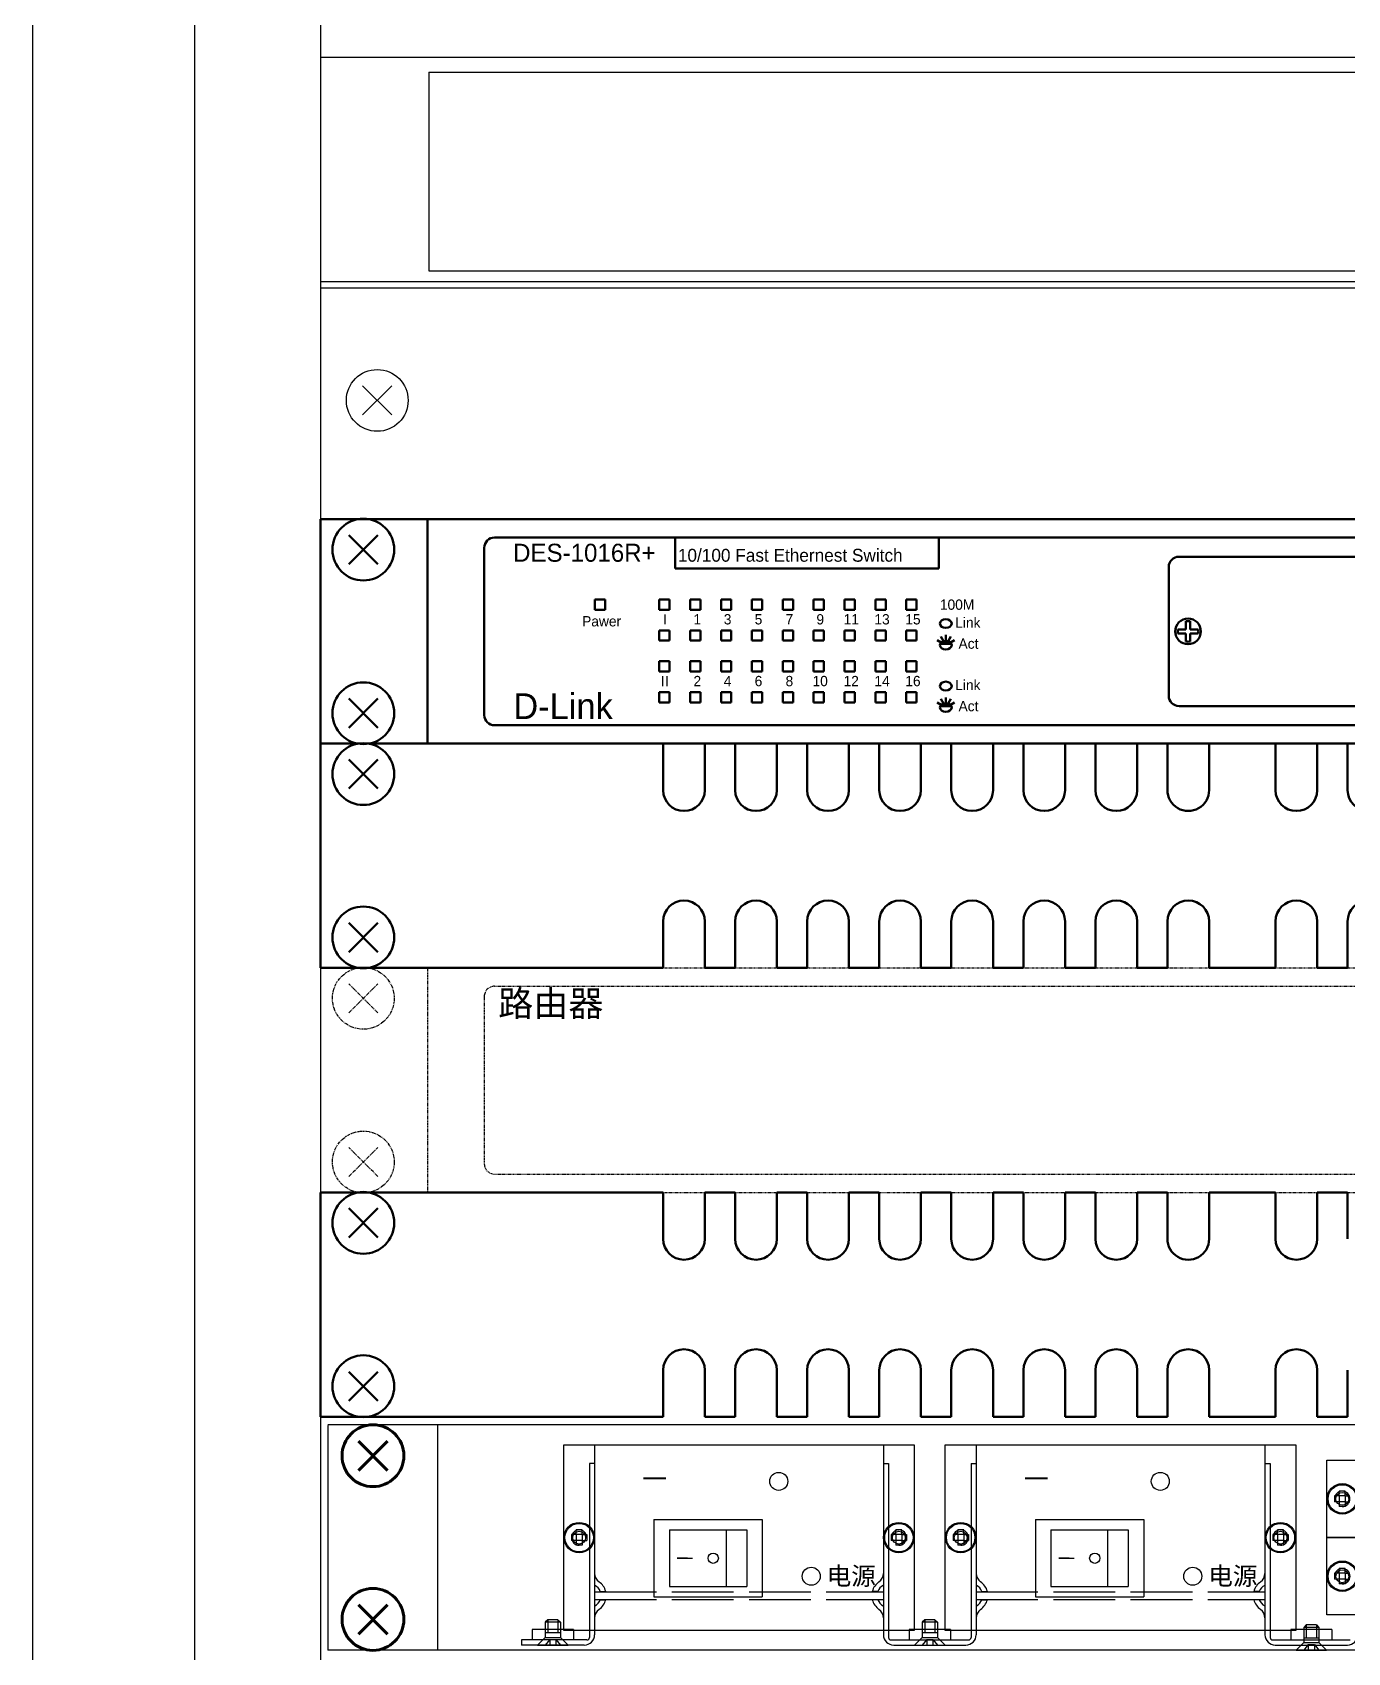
# Model space of a CAD drawing. Extents: x -75138 to 15640, y -12340 to 70479.
# Drawn here: x 3707.2 to 3962.7, y -11280.1 to -10965.3 of the extents above; entities that cross this region are included whole.
import ezdxf

# ---------------------------------------------------------------- set-up
doc = ezdxf.new("R2010")
doc.units = 0
for name, pattern in [('ACAD_ISO02W100', [15, 12, -3]), ('CENTER', [2, 1.25, -0.25, 0.25, -0.25]), ('PHANTOM2', [1.25, 0.625, -0.125, 0.125, -0.125, 0.125, -0.125])]:
    doc.linetypes.add(name, pattern=pattern)
doc.layers.get('0').update_dxf_attribs({"linetype": 'CONTINUOUS'})
for name, color, linetype, lineweight in [('1轮廓实线层', 7, 'CONTINUOUS', 70), ('中心线', 1, 'CENTER', 18), ('轮廓', 7, 'CONTINUOUS', 50)]:
    doc.layers.add(name, color=color, linetype=linetype, lineweight=lineweight)
for name, color, linetype in [('假设轮廓', 4, 'PHANTOM2'), ('细实线', 2, 'CONTINUOUS'), ('虚 线', 6, 'ACAD_ISO02W100'), ('轮廓线', 7, 'CONTINUOUS')]:
    doc.layers.add(name, color=color, linetype=linetype)
doc.styles.get("Standard").update_dxf_attribs({"font": 'SIMFANG.TTF'})

# ---------------------------------------------------------------- blocks, each defined once
blk = doc.blocks.new('集线器正面')
h = blk.add_hatch(color=256)
edge = h.paths.add_edge_path()
edge.add_ellipse((-119.82, -24.87), major_axis=(-1.15, 0), ratio=0.740738, start_angle=217.9338, end_angle=246.8453)
edge.add_ellipse((-119.82, -24.87), major_axis=(-1.15, 0), ratio=0.740738, start_angle=246.8453, end_angle=270)
edge.add_ellipse((-119.82, -24.87), major_axis=(-1.15, 0), ratio=0.740738, start_angle=270, end_angle=293.1547)
edge.add_ellipse((-119.82, -24.87), major_axis=(-1.15, 0), ratio=0.740738, start_angle=293.1547, end_angle=322.0662)
edge.add_ellipse((-119.82, -24.87), major_axis=(-1.15, 0), ratio=0.740738, start_angle=322.0662, end_angle=341.9062)
edge.add_line((-120.92, -24.6), (-118.73, -24.6))
edge.add_ellipse((-119.82, -24.87), major_axis=(-1.15, 0), ratio=0.740738, start_angle=198.0938, end_angle=217.9338)
h = blk.add_hatch(color=256)
edge = h.paths.add_edge_path()
edge.add_ellipse((-119.82, -37), major_axis=(-1.15, 0), ratio=0.740738, start_angle=217.9338, end_angle=246.8453)
edge.add_ellipse((-119.82, -37), major_axis=(-1.15, 0), ratio=0.740738, start_angle=246.8453, end_angle=270)
edge.add_ellipse((-119.82, -37), major_axis=(-1.15, 0), ratio=0.740738, start_angle=270, end_angle=293.1547)
edge.add_ellipse((-119.82, -37), major_axis=(-1.15, 0), ratio=0.740738, start_angle=293.1547, end_angle=322.0662)
edge.add_ellipse((-119.82, -37), major_axis=(-1.15, 0), ratio=0.740738, start_angle=322.0662, end_angle=341.9062)
edge.add_line((-120.92, -36.74), (-118.73, -36.74))
edge.add_ellipse((-119.82, -37), major_axis=(-1.15, 0), ratio=0.740738, start_angle=198.0938, end_angle=217.9338)
for p, q in [((-241.3, -0.4), (-241.3, -44)), ((-220.5, -0.4), (-220.5, -44)), ((-230.17, -9.13), (-235.83, -3.47)), ((-235.83, -9.13), (-230.17, -3.47)), ((-209.5, -5.95), (-209.5, -38.45)), ((-172.4, -3.92), (-172.4, -9.95)), ((-121.18, -3.92), (-121.18, -9.95)), ((-76.5, -9.7), (-76.5, -34.7)), ((-188, -16), (-188, -18)), ((-186, -16), (-186, -18)), ((-175.5, -16), (-175.5, -18)), ((-173.5, -16), (-173.5, -18)), ((-169.5, -16), (-169.5, -18)), ((-167.5, -16), (-167.5, -18)), ((-163.5, -16), (-163.5, -18)), ((-161.5, -16), (-161.5, -18)), ((-157.5, -16), (-157.5, -18)), ((-155.5, -16), (-155.5, -18)), ((-151.5, -16), (-151.5, -18)), ((-149.5, -16), (-149.5, -18)), ((-145.5, -16), (-145.5, -18)), ((-143.5, -16), (-143.5, -18)), ((-139.5, -16), (-139.5, -18)), ((-137.5, -16), (-137.5, -18)), ((-133.5, -16), (-133.5, -18)), ((-131.5, -16), (-131.5, -18)), ((-127.5, -16), (-127.5, -18)), ((-125.5, -16), (-125.5, -18)), ((-175.5, -22), (-175.5, -24)), ((-173.5, -22), (-173.5, -24)), ((-169.5, -22), (-169.5, -24)), ((-167.5, -22), (-167.5, -24)), ((-163.5, -22), (-163.5, -24)), ((-161.5, -22), (-161.5, -24)), ((-157.5, -22), (-157.5, -24)), ((-155.5, -22), (-155.5, -24)), ((-151.5, -22), (-151.5, -24)), ((-149.5, -22), (-149.5, -24)), ((-145.5, -22), (-145.5, -24)), ((-143.5, -22), (-143.5, -24)), ((-139.5, -22), (-139.5, -24)), ((-137.5, -22), (-137.5, -24)), ((-133.5, -22), (-133.5, -24)), ((-131.5, -22), (-131.5, -24)), ((-127.5, -22), (-127.5, -24)), ((-125.5, -22), (-125.5, -24)), ((-74.71, -21.8), (-73.15, -21.8)), ((-73.15, -20.24), (-73.15, -21.8)), ((-72.35, -20.24), (-72.35, -21.8)), ((-72.35, -21.8), (-70.79, -21.8)), ((-120.73, -24.34), (-121.53, -23.88)), ((-120.92, -24.6), (-118.73, -24.6)), ((-120.28, -24.08), (-120.81, -23.16)), ((-119.82, -24.01), (-119.82, -22.9)), ((-119.37, -24.08), (-118.84, -23.16)), ((-118.91, -24.34), (-118.12, -23.88)), ((-74.71, -22.6), (-73.15, -22.6)), ((-73.15, -22.6), (-73.15, -24.16)), ((-72.35, -22.6), (-72.35, -24.16)), ((-72.35, -22.6), (-70.79, -22.6)), ((-175.5, -28), (-175.5, -30)), ((-173.5, -28), (-173.5, -30)), ((-169.5, -28), (-169.5, -30)), ((-167.5, -28), (-167.5, -30)), ((-163.5, -28), (-163.5, -30)), ((-161.5, -28), (-161.5, -30)), ((-157.5, -28), (-157.5, -30)), ((-155.5, -28), (-155.5, -30)), ((-151.5, -28), (-151.5, -30)), ((-149.5, -28), (-149.5, -30)), ((-145.5, -28), (-145.5, -30)), ((-143.5, -28), (-143.5, -30)), ((-139.5, -28), (-139.5, -30)), ((-137.5, -28), (-137.5, -30)), ((-133.5, -28), (-133.5, -30)), ((-131.5, -28), (-131.5, -30)), ((-127.5, -28), (-127.5, -30)), ((-125.5, -28), (-125.5, -30)), ((-175.5, -34), (-175.5, -36)), ((-173.5, -34), (-173.5, -36)), ((-169.5, -34), (-169.5, -36)), ((-167.5, -34), (-167.5, -36)), ((-163.5, -34), (-163.5, -36)), ((-161.5, -34), (-161.5, -36)), ((-157.5, -34), (-157.5, -36)), ((-155.5, -34), (-155.5, -36)), ((-151.5, -34), (-151.5, -36)), ((-149.5, -34), (-149.5, -36)), ((-145.5, -34), (-145.5, -36)), ((-143.5, -34), (-143.5, -36)), ((-139.5, -34), (-139.5, -36)), ((-137.5, -34), (-137.5, -36)), ((-133.5, -34), (-133.5, -36)), ((-131.5, -34), (-131.5, -36)), ((-127.5, -34), (-127.5, -36)), ((-125.5, -34), (-125.5, -36)), ((-230.17, -40.93), (-235.83, -35.27)), ((-235.83, -40.93), (-230.17, -35.27)), ((-120.73, -36.48), (-121.53, -36.02)), ((-120.92, -36.74), (-118.73, -36.74)), ((-120.28, -36.22), (-120.81, -35.3)), ((-119.82, -36.15), (-119.82, -35.04)), ((-119.37, -36.22), (-118.84, -35.3)), ((-118.91, -36.48), (-118.12, -36.02))]:
    blk.add_line(p, q)
at = {"ltscale": 0.2}
for p, q in [((-241.3, -0.4), (241.3, -0.4)), ((-207.5, -3.95), (207.5, -3.95)), ((-74.5, -7.7), (13.5, -7.7)), ((-172.4, -9.95), (-121.18, -9.95)), ((-188, -16), (-186, -16)), ((-188, -18), (-186, -18)), ((-175.5, -16), (-173.5, -16)), ((-175.5, -18), (-173.5, -18)), ((-169.5, -16), (-167.5, -16)), ((-169.5, -18), (-167.5, -18)), ((-163.5, -16), (-161.5, -16)), ((-163.5, -18), (-161.5, -18)), ((-157.5, -16), (-155.5, -16)), ((-157.5, -18), (-155.5, -18)), ((-151.5, -16), (-149.5, -16)), ((-151.5, -18), (-149.5, -18)), ((-145.5, -16), (-143.5, -16)), ((-145.5, -18), (-143.5, -18)), ((-139.5, -16), (-137.5, -16)), ((-139.5, -18), (-137.5, -18)), ((-133.5, -16), (-131.5, -16)), ((-133.5, -18), (-131.5, -18)), ((-127.5, -16), (-125.5, -16)), ((-127.5, -18), (-125.5, -18)), ((-175.5, -22), (-173.5, -22)), ((-169.5, -22), (-167.5, -22)), ((-163.5, -22), (-161.5, -22)), ((-157.5, -22), (-155.5, -22)), ((-151.5, -22), (-149.5, -22)), ((-145.5, -22), (-143.5, -22)), ((-139.5, -22), (-137.5, -22)), ((-133.5, -22), (-131.5, -22)), ((-127.5, -22), (-125.5, -22)), ((-175.5, -24), (-173.5, -24)), ((-169.5, -24), (-167.5, -24)), ((-163.5, -24), (-161.5, -24)), ((-157.5, -24), (-155.5, -24)), ((-151.5, -24), (-149.5, -24)), ((-145.5, -24), (-143.5, -24)), ((-139.5, -24), (-137.5, -24)), ((-133.5, -24), (-131.5, -24)), ((-127.5, -24), (-125.5, -24)), ((-175.5, -28), (-173.5, -28)), ((-169.5, -28), (-167.5, -28)), ((-163.5, -28), (-161.5, -28)), ((-157.5, -28), (-155.5, -28)), ((-151.5, -28), (-149.5, -28)), ((-145.5, -28), (-143.5, -28)), ((-139.5, -28), (-137.5, -28)), ((-133.5, -28), (-131.5, -28)), ((-127.5, -28), (-125.5, -28)), ((-175.5, -30), (-173.5, -30)), ((-169.5, -30), (-167.5, -30)), ((-163.5, -30), (-161.5, -30)), ((-157.5, -30), (-155.5, -30)), ((-151.5, -30), (-149.5, -30)), ((-145.5, -30), (-143.5, -30)), ((-139.5, -30), (-137.5, -30)), ((-133.5, -30), (-131.5, -30)), ((-127.5, -30), (-125.5, -30)), ((-175.5, -34), (-173.5, -34)), ((-169.5, -34), (-167.5, -34)), ((-163.5, -34), (-161.5, -34)), ((-157.5, -34), (-155.5, -34)), ((-151.5, -34), (-149.5, -34)), ((-145.5, -34), (-143.5, -34)), ((-139.5, -34), (-137.5, -34)), ((-133.5, -34), (-131.5, -34)), ((-127.5, -34), (-125.5, -34)), ((-175.5, -36), (-173.5, -36)), ((-169.5, -36), (-167.5, -36)), ((-163.5, -36), (-161.5, -36)), ((-157.5, -36), (-155.5, -36)), ((-151.5, -36), (-149.5, -36)), ((-145.5, -36), (-143.5, -36)), ((-139.5, -36), (-137.5, -36)), ((-133.5, -36), (-131.5, -36)), ((-127.5, -36), (-125.5, -36)), ((-74.5, -36.7), (13.5, -36.7)), ((-207.5, -40.45), (207.5, -40.45)), ((-241.3, -44), (241.3, -44))]:
    blk.add_line(p, q, dxfattribs=at)
for centre, radius in [((-233, -6.3), 6), ((-72.75, -22.2), 2.5), ((-233, -38.1), 6)]:
    blk.add_circle(centre, radius)
for centre, start, end in [((-207.5, -5.95), 90, 180), ((-74.5, -9.7), 90, 180), ((-72.75, -22.2), 168.463, 191.537), ((-72.75, -22.2), 78.463, 101.537), ((-72.75, -22.2), 348.463, 11.537), ((-72.75, -22.2), 258.463, 281.537)]:
    blk.add_arc(centre, 2, start, end)
for centre in [(-74.5, -34.7), (-207.5, -38.45)]:
    blk.add_arc(centre, 2, 180, 270, dxfattribs=at)
for centre in [(-119.82, -20.68), (-119.82, -24.87), (-119.82, -32.82), (-119.82, -37)]:
    blk.add_ellipse(centre, major_axis=(-1.15, 0), ratio=0.740738)
at = {"attachment_point": 1}
for s, insert, char_height, width in [('{\\fﾺￚￌﾣﾤ|b0|i0|c134|p2;DES-1016R+}', (-203.9, -5.17), 3.5, 49.121), ('{\\fﾺￚￌﾣﾤ|b0|i0|c134|p2;Ⅰ}', (-175.77, -18.85), 2, 1.22), ('{\\fﾺￚￌﾣﾤ|b0|i0|c134|p2;1}', (-168.85, -18.85), 2, 1.22), ('{\\fﾺￚￌﾣﾤ|b0|i0|c134|p2;3}', (-162.96, -18.85), 2, 1.22), ('{\\fﾺￚￌﾣﾤ|b0|i0|c134|p2;5}', (-156.96, -18.85), 2, 1.22), ('{\\fﾺￚￌﾣﾤ|b0|i0|c134|p2;7}', (-150.96, -18.85), 2, 1.22), ('{\\fﾺￚￌﾣﾤ|b0|i0|c134|p2;9}', (-144.96, -18.85), 2, 1.22), ('{\\fﾺￚￌﾣﾤ|b0|i0|c134|p2;11}', (-139.69, -18.85), 2, 1.22), ('{\\fﾺￚￌﾣﾤ|b0|i0|c134|p2;13}', (-133.69, -18.85), 2, 1.22), ('{\\fﾺￚￌﾣﾤ|b0|i0|c134|p2;15}', (-127.69, -18.85), 2, 1.22), ('{\\fﾺￚￌﾣﾤ|b0|i0|c134|p2;100M}', (-120.97, -16), 2, 16.086), ('{\\fﾺￚￌﾣﾤ|b0|i0|c134|p2;Act}', (-117.35, -23.58), 2, 9.274), ('{\\fﾺￚￌﾣﾤ|b0|i0|c134|p2;Ⅱ}', (-175.77, -30.85), 2, 1.22), ('{\\fﾺￚￌﾣﾤ|b0|i0|c134|p2;2}', (-168.85, -30.85), 2, 1.22), ('{\\fﾺￚￌﾣﾤ|b0|i0|c134|p2;4}', (-162.96, -30.85), 2, 1.22), ('{\\fﾺￚￌﾣﾤ|b0|i0|c134|p2;6}', (-156.96, -30.85), 2, 1.22), ('{\\fﾺￚￌﾣﾤ|b0|i0|c134|p2;8}', (-150.96, -30.85), 2, 1.22), ('{\\fﾺￚￌﾣﾤ|b0|i0|c134|p2;10}', (-145.72, -30.85), 2, 1.22), ('{\\fﾺￚￌﾣﾤ|b0|i0|c134|p2;12}', (-139.69, -30.85), 2, 1.22), ('{\\fﾺￚￌﾣﾤ|b0|i0|c134|p2;14}', (-133.69, -30.85), 2, 1.22), ('{\\fﾺￚￌﾣﾤ|b0|i0|c134|p2;16}', (-127.69, -30.85), 2, 1.22), ('{\\fﾺￚￌﾣﾤ|b0|i0|c134|p2;D-Link}', (-203.85, -34.23), 5, 40.725), ('{\\fﾺￚￌﾣﾤ|b0|i0|c134|p2;Act}', (-117.35, -35.72), 2, 9.274)]:
    blk.add_mtext(s, dxfattribs=dict(at, insert=insert, char_height=char_height, width=width))
for s, insert, char_height in [('{\\fﾺￚￌﾣﾤ|b0|i0|c134|p2;10/100 Fast Ethernest Switch}       ', (-171.88, -6.16), 2.4999), ('{\\fﾺￚￌﾣﾤ|b0|i0|c134|p2;Pawer}', (-190.49, -19.23), 2), ('{\\fﾺￚￌﾣﾤ|b0|i0|c134|p2;Link}', (-117.99, -19.49), 2), ('{\\fﾺￚￌﾣﾤ|b0|i0|c134|p2;Link}', (-117.99, -31.62), 2)]:
    blk.add_mtext(s, dxfattribs=dict(at, insert=insert, char_height=char_height))
blk = doc.blocks.new('螺母')
for p, q in [((21608.19, -673.9), (21613.84, -668.25)), ((21613.84, -673.9), (21608.19, -668.25))]:
    blk.add_line(p, q)
blk.add_circle((21611.01, -671.08), 6)
blk = doc.blocks.new('路由')
at = {"color": 7}
for p, q in [((4366.44, 319.26), (4366.44, 275.66)), ((4387.24, 319.26), (4387.24, 275.66)), ((4377.57, 310.53), (4371.91, 316.19)), ((4371.91, 310.53), (4377.57, 316.19)), ((4398.24, 313.71), (4398.24, 281.21)), ((4377.57, 278.73), (4371.91, 284.39)), ((4371.91, 278.73), (4377.57, 284.39))]:
    blk.add_line(p, q, dxfattribs=at)
at = {"color": 7, "ltscale": 0.2}
for p, q in [((4366.44, 319.26), (4849.04, 319.26)), ((4400.24, 315.71), (4815.24, 315.71)), ((4400.24, 279.21), (4815.24, 279.21)), ((4366.44, 275.66), (4849.04, 275.66))]:
    blk.add_line(p, q, dxfattribs=at)
at = {"color": 7}
for centre in [(4374.74, 313.36), (4374.74, 281.56)]:
    blk.add_circle(centre, 6, dxfattribs=at)
blk.add_arc((4400.24, 313.71), 2, 90, 180, dxfattribs=at)
at = {"color": 7, "ltscale": 0.2}
blk.add_arc((4400.24, 281.21), 2, 180, 270, dxfattribs=at)
at = {"color": 7, "insert": (4400.94, 314.86), "char_height": 5, "width": 40.725, "attachment_point": 1}
blk.add_mtext('{\\fSimHei|b0|i0|c134|p2;路由器}', dxfattribs=at)
blk = doc.blocks.new('插卡式串口转换箱')
for centre in [(197.12, 29.41), (48.84, 21.89), (110.96, 21.89), (122.98, 21.89), (185.1, 21.89), (197.12, 14.38)]:
    blk.add_circle(centre, 2.76)
at = {"layer": '1轮廓实线层'}
for p, q in [((5.93, 40.63), (11.6, 34.96)), ((11.6, 40.63), (5.93, 34.96)), ((5.93, 8.82), (11.6, 3.15)), ((11.6, 8.82), (5.93, 3.15))]:
    blk.add_line(p, q, dxfattribs=at)
for centre in [(8.77, 37.8), (8.77, 5.99)]:
    blk.add_circle(centre, 6.01, dxfattribs=at)
at = {"layer": '细实线'}
for p, q in [((50.84, 36.26), (50.84, 2.5)), ((51.84, 36.26), (50.84, 36.26)), ((51.84, 36.26), (51.84, 3.2)), ((51.84, 36.26), (51.84, 3.2)), ((51.84, 36.26), (51.84, 3.2)), ((51.84, 36.26), (51.84, 3.01)), ((107.96, 36.26), (107.96, 3.2)), ((107.96, 36.26), (107.96, 3.01)), ((107.96, 36.26), (108.96, 36.26)), ((108.96, 36.26), (108.96, 2.5)), ((124.99, 36.26), (124.99, 2.5)), ((124.99, 36.26), (125.99, 36.26)), ((125.99, 36.26), (125.99, 3.2)), ((125.99, 36.26), (125.99, 3.01)), ((182.09, 36.26), (182.09, 3.2)), ((182.09, 36.26), (182.09, 3.01)), ((182.09, 36.26), (183.1, 36.26)), ((183.1, 36.26), (183.1, 2.5)), ((52.95, 11.42), (54, 11.42)), ((52.95, 11.42), (54, 11.42)), ((52.95, 9.82), (54, 9.82)), ((106.85, 11.42), (105.8, 11.42)), ((106.85, 11.42), (105.8, 11.42)), ((106.85, 9.82), (105.8, 9.82)), ((127.09, 11.42), (128.14, 11.42)), ((127.09, 11.42), (128.14, 11.42)), ((127.09, 9.82), (128.14, 9.82)), ((180.99, 11.42), (179.94, 11.42)), ((180.99, 11.42), (179.94, 11.42)), ((180.99, 9.82), (179.94, 9.82)), ((47.74, 4.01), (39.72, 4.01)), ((39.72, 4.01), (39.72, 2)), ((47.74, 4.01), (47.74, 2)), ((120.98, 4.01), (112.96, 4.01)), ((112.96, 4.01), (112.96, 2)), ((120.98, 4.01), (120.98, 2)), ((195.12, 4.01), (187.1, 4.01)), ((187.1, 4.01), (187.1, 2)), ((195.12, 4.01), (195.12, 2)), ((50.34, 2), (37.62, 2)), ((37.62, 2), (37.62, 1)), ((49.84, 1), (37.62, 1)), ((37.62, 1), (37.62, 1)), ((109.46, 2), (124.48, 2)), ((109.96, 1), (123.98, 1)), ((183.6, 2), (198.62, 2)), ((184.1, 1), (198.12, 1))]:
    blk.add_line(p, q, dxfattribs=at)
for centre in [(197.11, 29.41), (48.84, 21.89), (110.96, 21.89), (122.98, 21.89), (185.1, 21.89), (197.12, 14.38)]:
    blk.add_circle(centre, 1.25, dxfattribs=at)
for centre, radius, start, end in [((197.11, 29.41), 1.5, 270, 179.8921), ((48.84, 21.89), 1.5, 0.1079, 270), ((110.96, 21.89), 1.5, 270, 179.8921), ((122.98, 21.89), 1.5, 270, 179.8921), ((185.1, 21.89), 1.5, 270, 179.8921), ((197.12, 14.38), 1.5, 270, 179.8921), ((53.85, 14.94), 2, 180, 235.1501), ((52.85, 14.38), 2, 240, 241.9275), ((50.84, 10.62), 2.25, 20.8275, 61.9275), ((50.84, 10.62), 3.26, 14.25, 55.1501), ((108.96, 10.62), 3.26, 124.8499, 165.75), ((108.96, 10.62), 2.25, 118.0725, 159.1725), ((105.95, 14.94), 2, 304.8499, 0), ((106.95, 14.38), 2, 298.0725, 300), ((127.99, 14.94), 2, 180, 235.1501), ((126.99, 14.38), 2, 240, 241.9275), ((124.99, 10.62), 2.25, 20.8275, 61.9275), ((124.99, 10.62), 3.26, 14.25, 55.1501), ((183.1, 10.62), 3.26, 124.8499, 165.75), ((183.1, 10.62), 2.25, 118.0725, 159.1725), ((180.09, 14.94), 2, 304.8499, 0), ((181.09, 14.38), 2, 298.0725, 300), ((50.84, 10.62), 2.25, 298.0725, 339.1725), ((50.84, 10.62), 3.26, 304.8499, 345.75), ((108.96, 10.62), 3.26, 194.25, 235.1501), ((108.96, 10.62), 2.25, 200.8275, 241.9275), ((124.99, 10.62), 2.25, 298.0725, 339.1725), ((124.99, 10.62), 3.26, 304.8499, 345.75), ((183.1, 10.62), 3.26, 194.25, 235.1501), ((183.1, 10.62), 2.25, 200.8275, 241.9275), ((52.85, 6.86), 2, 118.0725, 120), ((53.85, 6.3), 2, 124.8499, 180), ((105.95, 6.3), 2, 0, 55.1501), ((106.95, 6.86), 2, 60, 61.9275), ((126.99, 6.86), 2, 118.0725, 120), ((127.99, 6.3), 2, 124.8499, 180), ((180.09, 6.3), 2, 0, 55.1501), ((181.09, 6.86), 2, 60, 61.9275), ((49.84, 3.01), 2, 270, 0), ((50.34, 2.5), 0.501, 270, 0), ((109.96, 3.01), 2, 180, 270), ((109.46, 2.5), 0.501, 180, 270), ((123.98, 3.01), 2, 270, 0), ((124.48, 2.5), 0.501, 270, 0), ((184.1, 3.01), 2, 180, 270), ((183.6, 2.5), 0.501, 180, 270), ((198.12, 3.01), 2, 270, 0)]:
    blk.add_arc(centre, radius, start, end, dxfattribs=at)
at = {"layer": '虚 线'}
for p, q in [((51.85, 39.92), (51.85, 3.86)), ((107.95, 39.92), (107.95, 3.86)), ((125.99, 39.92), (125.99, 3.86)), ((182.09, 39.92), (182.09, 3.86)), ((51.85, 11.37), (107.96, 11.37)), ((51.85, 9.87), (107.96, 9.87)), ((125.99, 11.37), (182.09, 11.37)), ((125.99, 9.87), (182.09, 9.87)), ((42.74, 5.92), (42.25, 5.43)), ((45.21, 5.43), (42.25, 5.43)), ((42.25, 5.43), (42.25, 2.48)), ((45.21, 3.37), (42.25, 3.37)), ((44.72, 5.92), (42.74, 5.92)), ((42.74, 5.92), (42.74, 3.37)), ((44.72, 5.92), (44.72, 3.37)), ((44.72, 5.92), (45.21, 5.43)), ((45.21, 5.43), (45.21, 2.48)), ((115.98, 5.92), (115.49, 5.43)), ((118.45, 5.43), (115.49, 5.43)), ((115.49, 5.43), (115.49, 2.48)), ((118.45, 3.37), (115.49, 3.37)), ((117.96, 5.92), (115.98, 5.92)), ((115.98, 5.92), (115.98, 3.37)), ((117.96, 5.92), (117.96, 3.37)), ((117.96, 5.92), (118.45, 5.43)), ((118.45, 5.43), (118.45, 2.48)), ((190.12, 4.91), (189.63, 4.43)), ((192.59, 4.43), (189.63, 4.43)), ((189.63, 4.43), (189.63, 1.48)), ((192.1, 4.91), (190.12, 4.91)), ((190.12, 4.91), (190.12, 2.37)), ((192.1, 4.91), (192.1, 2.37)), ((192.1, 4.91), (192.59, 4.43)), ((192.59, 4.43), (192.59, 1.48)), ((40.77, 1), (42.25, 2.48)), ((40.77, 1), (46.69, 1)), ((43.14, 2.09), (42.24, 1)), ((42.25, 2.48), (45.21, 2.48)), ((43.14, 2.09), (43.14, 1)), ((43.14, 2.09), (44.32, 2.09)), ((44.32, 2.09), (44.32, 1)), ((44.32, 2.09), (45.22, 1)), ((46.69, 1), (45.21, 2.48)), ((114.01, 1), (115.49, 2.48)), ((114.01, 1), (119.93, 1)), ((116.38, 2.09), (115.48, 1)), ((115.49, 2.48), (118.45, 2.48)), ((116.38, 2.09), (116.38, 1)), ((116.38, 2.09), (117.56, 2.09)), ((117.56, 2.09), (117.56, 1)), ((117.56, 2.09), (118.46, 1)), ((119.93, 1), (118.45, 2.48)), ((188.15, 0), (189.63, 1.48)), ((188.15, 0), (194.07, 0)), ((190.52, 1.09), (189.62, 0)), ((192.59, 2.37), (189.63, 2.37)), ((189.63, 1.48), (192.59, 1.48)), ((190.52, 1.09), (190.52, 0)), ((190.52, 1.09), (191.7, 1.09)), ((191.7, 1.09), (191.7, 0)), ((191.7, 1.09), (192.59, 0)), ((194.07, 0), (192.59, 1.48))]:
    blk.add_line(p, q, dxfattribs=at)
at = {"layer": '轮廓线'}
for p, q in [((483.41, 43.78), (0, 43.78)), ((0, 43.68), (0, 0)), ((21.29, 43.78), (21.29, 0)), ((195.63, 30), (195.63, 28.81)), ((196.53, 30), (195.63, 30)), ((196.53, 28.81), (195.63, 28.81)), ((196.53, 30), (196.53, 30.89)), ((197.71, 30.89), (196.53, 30.89)), ((196.53, 30), (196.53, 28.81)), ((197.71, 30), (196.53, 30)), ((197.71, 28.81), (196.53, 28.81)), ((196.53, 28.81), (196.53, 27.92)), ((197.71, 30), (197.71, 30.89)), ((197.71, 30), (197.71, 28.81)), ((197.71, 30), (198.61, 30)), ((197.71, 28.81), (197.71, 27.92)), ((197.71, 28.81), (198.61, 28.81)), ((63.37, 25.4), (84.41, 25.4)), ((63.37, 25.4), (63.37, 10.37)), ((84.41, 25.4), (84.41, 10.37)), ((137.51, 25.4), (158.55, 25.4)), ((137.51, 25.4), (137.51, 10.37)), ((158.55, 25.4), (158.55, 10.37)), ((197.71, 27.92), (196.53, 27.92)), ((47.35, 22.48), (47.35, 21.3)), ((48.25, 22.48), (47.35, 22.48)), ((48.25, 22.48), (48.25, 23.38)), ((49.43, 23.38), (48.25, 23.38)), ((48.25, 22.48), (48.25, 21.3)), ((49.43, 22.48), (48.25, 22.48)), ((49.43, 22.48), (49.43, 23.38)), ((49.43, 22.48), (49.43, 21.3)), ((49.43, 22.48), (50.33, 22.48)), ((50.33, 22.48), (50.33, 21.3)), ((66.37, 23.39), (66.37, 12.37)), ((66.37, 23.39), (81.4, 23.39)), ((77.4, 23.39), (77.4, 12.37)), ((81.4, 23.39), (81.4, 12.37)), ((109.47, 22.48), (109.47, 21.3)), ((110.37, 22.48), (109.47, 22.48)), ((110.37, 22.48), (110.37, 23.38)), ((111.55, 23.38), (110.37, 23.38)), ((110.37, 22.48), (110.37, 21.3)), ((111.55, 22.48), (110.37, 22.48)), ((111.55, 22.48), (111.55, 23.38)), ((111.55, 22.48), (111.55, 21.3)), ((111.55, 22.48), (112.44, 22.48)), ((112.44, 22.48), (112.44, 21.3)), ((121.49, 22.48), (121.49, 21.3)), ((122.39, 22.48), (121.49, 22.48)), ((122.39, 22.48), (122.39, 23.38)), ((123.57, 23.38), (122.39, 23.38)), ((122.39, 22.48), (122.39, 21.3)), ((123.57, 22.48), (122.39, 22.48)), ((123.57, 22.48), (123.57, 23.38)), ((123.57, 22.48), (123.57, 21.3)), ((123.57, 22.48), (124.47, 22.48)), ((124.47, 22.48), (124.47, 21.3)), ((140.51, 23.39), (140.51, 12.37)), ((140.51, 23.39), (155.54, 23.39)), ((151.53, 23.39), (151.53, 12.37)), ((155.54, 23.39), (155.54, 12.37)), ((183.61, 22.48), (183.61, 21.3)), ((184.51, 22.48), (183.61, 22.48)), ((184.51, 22.48), (184.51, 23.38)), ((185.69, 23.38), (184.51, 23.38)), ((184.51, 22.48), (184.51, 21.3)), ((185.69, 22.48), (184.51, 22.48)), ((185.69, 22.48), (185.69, 23.38)), ((185.69, 22.48), (185.69, 21.3)), ((185.69, 22.48), (186.58, 22.48)), ((186.58, 22.48), (186.58, 21.3)), ((48.25, 21.3), (47.35, 21.3)), ((49.43, 21.3), (48.25, 21.3)), ((48.25, 21.3), (48.25, 20.4)), ((49.43, 20.4), (48.25, 20.4)), ((49.43, 21.3), (49.43, 20.4)), ((49.43, 21.3), (50.33, 21.3)), ((110.37, 21.3), (109.47, 21.3)), ((111.55, 21.3), (110.37, 21.3)), ((110.37, 21.3), (110.37, 20.4)), ((111.55, 20.4), (110.37, 20.4)), ((111.55, 21.3), (111.55, 20.4)), ((111.55, 21.3), (112.44, 21.3)), ((122.39, 21.3), (121.49, 21.3)), ((123.57, 21.3), (122.39, 21.3)), ((122.39, 21.3), (122.39, 20.4)), ((123.57, 20.4), (122.39, 20.4)), ((123.57, 21.3), (123.57, 20.4)), ((123.57, 21.3), (124.47, 21.3)), ((184.51, 21.3), (183.61, 21.3)), ((185.69, 21.3), (184.51, 21.3)), ((184.51, 21.3), (184.51, 20.4)), ((185.69, 20.4), (184.51, 20.4)), ((185.69, 21.3), (185.69, 20.4)), ((185.69, 21.3), (186.58, 21.3)), ((67.88, 17.88), (70.88, 17.88)), ((69.88, 17.88), (67.88, 17.88)), ((142.02, 17.88), (145.02, 17.88)), ((144.02, 17.88), (142.02, 17.88)), ((196.53, 14.97), (196.53, 15.86)), ((197.71, 15.86), (196.53, 15.86)), ((197.71, 14.97), (197.71, 15.86)), ((195.63, 14.97), (195.63, 13.79)), ((196.53, 14.97), (195.63, 14.97)), ((196.53, 13.79), (195.63, 13.79)), ((196.53, 14.97), (196.53, 13.79)), ((197.71, 14.97), (196.53, 14.97)), ((197.71, 13.79), (196.53, 13.79)), ((196.53, 13.79), (196.53, 12.89)), ((197.71, 12.89), (196.53, 12.89)), ((197.71, 14.97), (197.71, 13.79)), ((197.71, 14.97), (198.61, 14.97)), ((197.71, 13.79), (197.71, 12.89)), ((197.71, 13.79), (198.61, 13.79)), ((51.85, 9.87), (51.85, 9.87)), ((63.37, 10.37), (84.41, 10.37)), ((66.37, 12.37), (81.4, 12.37)), ((137.51, 10.37), (158.55, 10.37)), ((140.51, 12.37), (155.54, 12.37)), ((125.99, 6.91), (125.99, 6.91)), ((483.41, 0), (0, 0))]:
    blk.add_line(p, q, dxfattribs=at)
for points in [[(45.84, 39.92), (113.96, 39.92), (113.96, 3.86), (45.84, 3.86)], [(119.97, 39.92), (188.1, 39.92), (188.1, 3.86), (119.97, 3.86)], [(194.11, 36.92), (254.23, 36.92), (254.23, 21.89), (194.11, 21.89)], [(194.11, 21.89), (254.23, 21.89), (254.23, 6.86), (194.11, 6.86)]]:
    blk.add_lwpolyline(points, close=True, dxfattribs=at)
for centre, radius in [((87.62, 32.82), 1.75), ((161.76, 32.82), 1.75), ((197.12, 29.41), 2.96), ((48.84, 21.89), 2.96), ((110.96, 21.89), 2.96), ((122.98, 21.89), 2.96), ((185.1, 21.89), 2.96), ((74.89, 17.88), 1), ((93.93, 14.38), 1.75), ((149.03, 17.88), 1), ((168.06, 14.38), 1.75), ((197.12, 14.38), 2.96)]:
    blk.add_circle(centre, radius, dxfattribs=at)
at = {"layer": '中心线', "char_height": 3.5066, "attachment_point": 1}
for s, insert in [('{\\fSimHei|b0|i0|c134|p2;\\C0;一}', (61.12, 35.04)), ('{\\fSimHei|b0|i0|c134|p2;\\C0;一}', (135.26, 35.04)), ('{\\fSimHei|b0|i0|c134|p2;\\C0;电源}', (96.93, 16.19)), ('{\\fSimHei|b0|i0|c134|p2;\\C0;电源}', (171.07, 16.19))]:
    blk.add_mtext(s, dxfattribs=dict(at, insert=insert))

msp = doc.modelspace()

# ---------------------------------------------------------------- linework, layer by layer
for p, q in [((3707.19, -9579.4), (3707.19, -11782.45)), ((3738.69, -9579.4), (3738.69, -11769.95)), ((3763.19, -9591.9), (3763.19, -11769.95)), ((4250.19, -10970.14), (3763.19, -10970.14)), ((3784.19, -10972.99), (4229.19, -10972.99)), ((3784.19, -10972.99), (3784.19, -11011.59)), ((3784.19, -11011.59), (4229.19, -11011.59)), ((4250.19, -11013.74), (3763.19, -11013.74)), ((4250.19, -11014.98), (3763.19, -11014.98)), ((3771.36, -11039.63), (3777.02, -11033.97)), ((3771.36, -11033.97), (3777.02, -11039.63))]:
    msp.add_line(p, q)
msp.add_circle((3774.19, -11036.8), 6)
at = {"layer": '轮廓', "ltscale": 0.2}
for p, q in [((3763.19, -11103.48), (3829.74, -11103.48)), ((3837.84, -11103.48), (3843.74, -11103.48)), ((3851.84, -11103.48), (3857.74, -11103.48)), ((3865.84, -11103.48), (3871.74, -11103.48)), ((3879.84, -11103.48), (3885.74, -11103.48)), ((3893.84, -11103.48), (3899.74, -11103.48)), ((3907.84, -11103.48), (3913.74, -11103.48)), ((3921.84, -11103.48), (3927.74, -11103.48)), ((3935.84, -11103.48), (3948.74, -11103.48)), ((3956.84, -11103.48), (3962.74, -11103.48)), ((3763.19, -11147.08), (3829.74, -11147.08)), ((3837.84, -11147.08), (3843.74, -11147.08)), ((3851.84, -11147.08), (3857.74, -11147.08)), ((3865.84, -11147.08), (3871.74, -11147.08)), ((3879.84, -11147.08), (3885.74, -11147.08)), ((3893.84, -11147.08), (3899.74, -11147.08)), ((3907.84, -11147.08), (3913.74, -11147.08)), ((3921.84, -11147.08), (3927.74, -11147.08)), ((3935.84, -11147.08), (3948.74, -11147.08)), ((3956.84, -11147.08), (3962.74, -11147.08)), ((3763.19, -11190.68), (3829.74, -11190.68)), ((3763.19, -11190.68), (3829.74, -11190.68)), ((3837.84, -11190.68), (3843.74, -11190.68)), ((3837.84, -11190.68), (3843.74, -11190.68)), ((3851.84, -11190.68), (3857.74, -11190.68)), ((3851.84, -11190.68), (3857.74, -11190.68)), ((3865.84, -11190.68), (3871.74, -11190.68)), ((3865.84, -11190.68), (3871.74, -11190.68)), ((3879.84, -11190.68), (3885.74, -11190.68)), ((3879.84, -11190.68), (3885.74, -11190.68)), ((3893.84, -11190.68), (3899.74, -11190.68)), ((3893.84, -11190.68), (3899.74, -11190.68)), ((3907.84, -11190.68), (3913.74, -11190.68)), ((3907.84, -11190.68), (3913.74, -11190.68)), ((3921.84, -11190.68), (3927.74, -11190.68)), ((3921.84, -11190.68), (3927.74, -11190.68)), ((3935.84, -11190.68), (3948.74, -11190.68)), ((3935.84, -11190.68), (3948.74, -11190.68)), ((3956.84, -11190.68), (3962.74, -11190.68)), ((3956.84, -11190.68), (3962.74, -11190.68)), ((3763.19, -11234.28), (3829.74, -11234.28)), ((3837.84, -11234.28), (3843.74, -11234.28)), ((3851.84, -11234.28), (3857.74, -11234.28)), ((3865.84, -11234.28), (3871.74, -11234.28)), ((3879.84, -11234.28), (3885.74, -11234.28)), ((3893.84, -11234.28), (3899.74, -11234.28)), ((3907.84, -11234.28), (3913.74, -11234.28)), ((3921.84, -11234.28), (3927.74, -11234.28)), ((3935.84, -11234.28), (3948.74, -11234.28)), ((3956.84, -11234.28), (3962.74, -11234.28))]:
    msp.add_line(p, q, dxfattribs=at)
at = {"layer": '轮廓'}
for p, q in [((3763.19, -11103.48), (3763.19, -11147.08)), ((3829.74, -11103.48), (3829.74, -11112.53)), ((3837.84, -11103.48), (3837.84, -11112.53)), ((3843.74, -11103.48), (3843.74, -11112.53)), ((3851.84, -11103.48), (3851.84, -11112.53)), ((3857.74, -11103.48), (3857.74, -11112.53)), ((3865.84, -11103.48), (3865.84, -11112.53)), ((3871.74, -11103.48), (3871.74, -11112.53)), ((3879.84, -11103.48), (3879.84, -11112.53)), ((3885.74, -11103.48), (3885.74, -11112.53)), ((3893.84, -11103.48), (3893.84, -11112.53)), ((3899.74, -11103.48), (3899.74, -11112.53)), ((3907.84, -11103.48), (3907.84, -11112.53)), ((3913.74, -11103.48), (3913.74, -11112.53)), ((3921.84, -11103.48), (3921.84, -11112.53)), ((3927.74, -11103.48), (3927.74, -11112.53)), ((3935.84, -11103.48), (3935.84, -11112.53)), ((3948.74, -11103.48), (3948.74, -11112.53)), ((3956.84, -11103.48), (3956.84, -11112.53)), ((3962.74, -11103.48), (3962.74, -11112.53)), ((3829.74, -11147.08), (3829.74, -11138.03)), ((3837.84, -11147.08), (3837.84, -11138.03)), ((3843.74, -11147.08), (3843.74, -11138.03)), ((3851.84, -11147.08), (3851.84, -11138.03)), ((3857.74, -11147.08), (3857.74, -11138.03)), ((3865.84, -11147.08), (3865.84, -11138.03)), ((3871.74, -11147.08), (3871.74, -11138.03)), ((3879.84, -11147.08), (3879.84, -11138.03)), ((3885.74, -11147.08), (3885.74, -11138.03)), ((3893.84, -11147.08), (3893.84, -11138.03)), ((3899.74, -11147.08), (3899.74, -11138.03)), ((3907.84, -11147.08), (3907.84, -11138.03)), ((3913.74, -11147.08), (3913.74, -11138.03)), ((3921.84, -11147.08), (3921.84, -11138.03)), ((3927.74, -11147.08), (3927.74, -11138.03)), ((3935.84, -11147.08), (3935.84, -11138.03)), ((3948.74, -11147.08), (3948.74, -11138.03)), ((3956.84, -11147.08), (3956.84, -11138.03)), ((3962.74, -11147.08), (3962.74, -11138.03)), ((3763.19, -11190.68), (3763.19, -11234.28)), ((3763.19, -11190.68), (3763.19, -11234.28)), ((3829.74, -11190.68), (3829.74, -11199.73)), ((3837.84, -11190.68), (3837.84, -11199.73)), ((3843.74, -11190.68), (3843.74, -11199.73)), ((3851.84, -11190.68), (3851.84, -11199.73)), ((3857.74, -11190.68), (3857.74, -11199.73)), ((3865.84, -11190.68), (3865.84, -11199.73)), ((3871.74, -11190.68), (3871.74, -11199.73)), ((3879.84, -11190.68), (3879.84, -11199.73)), ((3885.74, -11190.68), (3885.74, -11199.73)), ((3893.84, -11190.68), (3893.84, -11199.73)), ((3899.74, -11190.68), (3899.74, -11199.73)), ((3907.84, -11190.68), (3907.84, -11199.73)), ((3913.74, -11190.68), (3913.74, -11199.73)), ((3921.84, -11190.68), (3921.84, -11199.73)), ((3927.74, -11190.68), (3927.74, -11199.73)), ((3935.84, -11190.68), (3935.84, -11199.73)), ((3948.74, -11190.68), (3948.74, -11199.73)), ((3956.84, -11190.68), (3956.84, -11199.73)), ((3962.74, -11190.68), (3962.74, -11199.73)), ((3829.74, -11234.28), (3829.74, -11225.23)), ((3837.84, -11234.28), (3837.84, -11225.23)), ((3843.74, -11234.28), (3843.74, -11225.23)), ((3851.84, -11234.28), (3851.84, -11225.23)), ((3857.74, -11234.28), (3857.74, -11225.23)), ((3865.84, -11234.28), (3865.84, -11225.23)), ((3871.74, -11234.28), (3871.74, -11225.23)), ((3879.84, -11234.28), (3879.84, -11225.23)), ((3885.74, -11234.28), (3885.74, -11225.23)), ((3893.84, -11234.28), (3893.84, -11225.23)), ((3899.74, -11234.28), (3899.74, -11225.23)), ((3907.84, -11234.28), (3907.84, -11225.23)), ((3913.74, -11234.28), (3913.74, -11225.23)), ((3921.84, -11234.28), (3921.84, -11225.23)), ((3927.74, -11234.28), (3927.74, -11225.23)), ((3935.84, -11234.28), (3935.84, -11225.23)), ((3948.74, -11234.28), (3948.74, -11225.23)), ((3956.84, -11234.28), (3956.84, -11225.23)), ((3962.74, -11234.28), (3962.74, -11225.23))]:
    msp.add_line(p, q, dxfattribs=at)
for centre, start, end in [((3833.79, -11112.53), 180, 0), ((3847.79, -11112.53), 180, 0), ((3861.79, -11112.53), 180, 0), ((3875.79, -11112.53), 180, 0), ((3889.79, -11112.53), 180, 0), ((3903.79, -11112.53), 180, 0), ((3917.79, -11112.53), 180, 0), ((3931.79, -11112.53), 179.1899, 0), ((3952.79, -11112.53), 180, 0), ((3966.79, -11112.53), 180, 0), ((3833.79, -11138.03), 0, 180), ((3847.79, -11138.03), 0, 180), ((3861.79, -11138.03), 0, 180), ((3875.79, -11138.03), 0, 180), ((3889.79, -11138.03), 0, 180), ((3903.79, -11138.03), 0, 180), ((3917.79, -11138.03), 0, 180), ((3931.79, -11138.03), 0, 180), ((3952.79, -11138.03), 0, 180), ((3966.79, -11138.03), 0, 180), ((3833.79, -11199.73), 180, 0), ((3847.79, -11199.73), 180, 0), ((3861.79, -11199.73), 180, 0), ((3875.79, -11199.73), 180, 0), ((3889.79, -11199.73), 180, 0), ((3903.79, -11199.73), 180, 0), ((3917.79, -11199.73), 180, 0), ((3931.79, -11199.73), 179.1899, 0), ((3952.79, -11199.73), 180, 0), ((3833.79, -11225.23), 0, 180), ((3847.79, -11225.23), 0, 180), ((3861.79, -11225.23), 0, 180), ((3875.79, -11225.23), 0, 180), ((3889.79, -11225.23), 0, 180), ((3903.79, -11225.23), 0, 180), ((3917.79, -11225.23), 0, 180), ((3931.79, -11225.23), 0, 180), ((3952.79, -11225.23), 0, 180)]:
    msp.add_arc(centre, 4.05, start, end, dxfattribs=at)

# ---------------------------------------------------------------- block references
at = {"color": 7, "linetype": 'ByBlock'}
msp.add_blockref('插卡式串口转换箱', (3764.59, -11279.66), dxfattribs=at)
at = {"layer": '假设轮廓', "color": 7, "linetype": 'ByBlock'}
msp.add_blockref('路由', (-603.25, -11466.34), dxfattribs=at)
at = {"layer": '轮廓'}
msp.add_blockref('集线器正面', (4004.49, -11059.48), dxfattribs=at)
at = {"layer": '轮廓', "xscale": -1}
for p in [(25382.5, -10438.33), (25382.5, -10525.53)]:
    msp.add_blockref('螺母', p, dxfattribs=at)
at = {"layer": '轮廓', "rotation": 180}
for p in [(25382.5, -11812.23), (25382.5, -11899.43)]:
    msp.add_blockref('螺母', p, dxfattribs=at)

doc.saveas('drawing.dxf')
